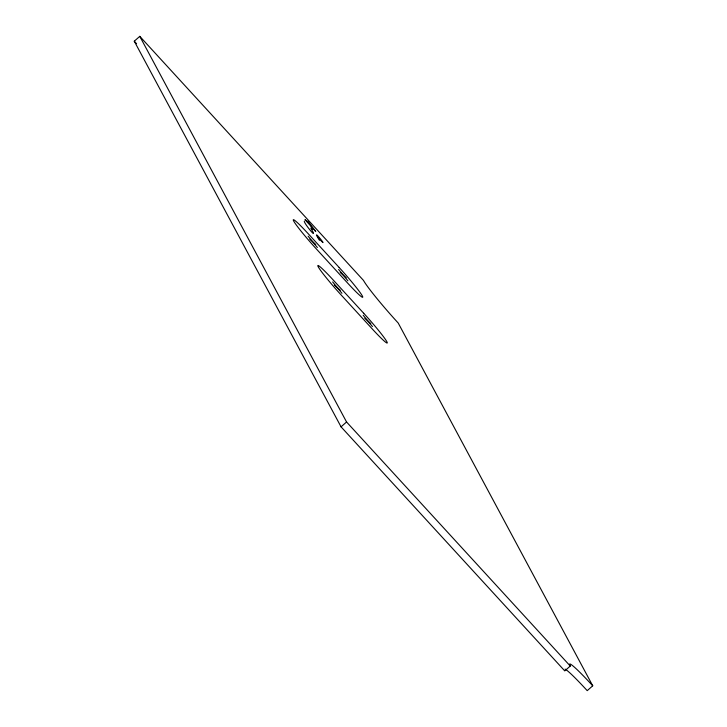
<?xml version="1.0" encoding="UTF-8"?>
<svg xmlns="http://www.w3.org/2000/svg" width="727" height="727" viewBox="0 0 727 727"><rect width="100%" height="100%" fill="white"/><g stroke="black" fill="none" stroke-linecap="round" stroke-linejoin="round"><path stroke-width="1.09" d="M592.732 685.806A44.156 3.072 48.7 0 0 570.268 666.05L564.752 670.894L341.054 426.84L134.268 41.194L139.784 36.35L363.491 280.413A44.156 3.072 48.7 0 0 398.223 323.052L592.732 685.806L587.216 690.65A44.156 3.072 48.7 0 0 565.079 669.094M341.054 426.84L346.561 421.987L139.784 36.35M309.757 239.219L315.745 244.481M340.254 272.489L346.252 277.759M334.302 284.993L340.291 290.255M364.8 318.262L370.788 323.533M309.975 225.161L304.958 219.681L308.348 221.835L315.754 231.468L310.356 225.579L312.437 229.459M318.153 237.547C332.911 254.041 308.393 223.007 319.462 240.292M134.268 41.194L136.567 43.702M346.561 421.987L570.268 666.05M338.618 269.444L347.888 280.813M308.121 236.166L317.381 247.534M363.164 315.218L372.424 326.587M332.666 281.94L341.926 293.308M310.892 228.405C319.517 242.373 303.804 223.207 304.304 221.217M339.164 267.5L308.666 234.221A29.443 2.054 48.7 0 0 293.69 221.053A29.443 2.054 48.7 0 0 316.845 249.479L347.342 282.758A29.443 2.054 48.7 0 0 362.319 295.925A29.443 2.054 48.7 0 0 339.164 267.5M363.709 313.273L333.202 279.995A29.443 2.054 48.7 0 0 318.235 266.827A29.443 2.054 48.7 0 0 341.39 295.253L371.888 328.531A29.443 2.054 48.7 0 0 386.855 341.699A29.443 2.054 48.7 0 0 363.709 313.273"/></g></svg>
